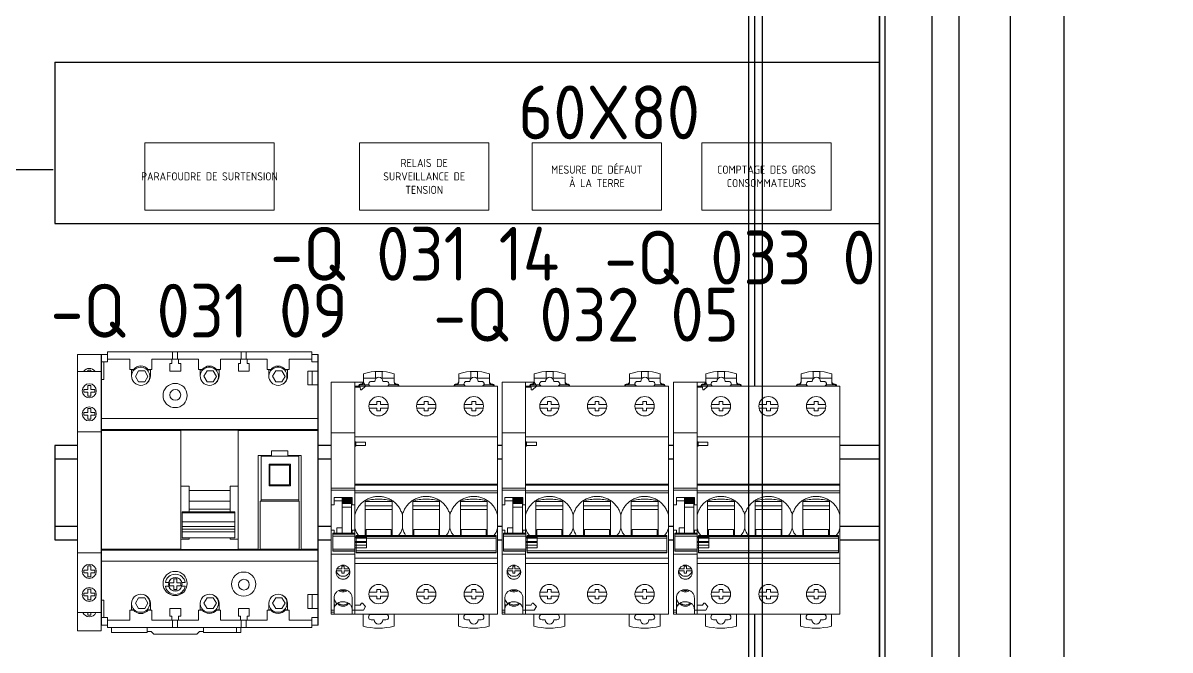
# Model space of a CAD drawing. Header units: millimetres. Extents: x 37984 to 70752, y 14140 to 37584.
# Drawn here: x 39291.3 to 39717.7, y 35390.9 to 35623.9 of the extents above; entities that cross this region are included whole.
import ezdxf
from ezdxf.enums import TextEntityAlignment as Align

# ---------------------------------------------------------------- set-up
doc = ezdxf.new("R2010")
doc.units = ezdxf.units.MM
doc.set_wipeout_variables(frame=1)
doc.layers.add('! NO PLOT !', color=7, linetype='Continuous', true_color=0xff75dd, plot=False)
doc.layers.add('000-PI-Oprema', color=30, linetype='Continuous', lineweight=5)
for name, color, linetype in [('000-PI-ORMAR', 2, 'Continuous'), ('000-PI_TEXT', 7, 'Continuous'), ('002-PI-Kabelska kanalica', 150, 'Continuous'), ('004-PI-DIN Šina', 3, 'Continuous')]:
    doc.layers.add(name, color=color, linetype=linetype)
doc.styles.add('PI0', font='isocpeur.ttf', dxfattribs={"width": 0.9})
doc.styles.get("Standard").update_dxf_attribs({"font": 'arial.ttf'})
doc.dimstyles.new('ISO-25', dxfattribs={"dimtxt": 4, "dimasz": 3, "dimexe": 1.25, "dimexo": 0.625, "dimtad": 1, "dimtxsty": 'Standard', "dimcen": 3, "dimadec": 0, "dimazin": 0, "dimtfac": 1, "dimtmove": 0, "dimatfit": 3, "dimfxl": 1, "dimarcsym": 0})

# ---------------------------------------------------------------- blocks, each defined once
blk = doc.blocks.new('8606.000_montažna')
at = {"layer": '! NO PLOT !'}
blk.add_line((51182.39, 38449.42), (51182.39, 36559.42), dxfattribs=at)
blk = doc.blocks.new('*U853')
at = {"layer": '004-PI-DIN Šina'}
blk.add_lwpolyline([(410, -17.5), (410, 17.5), (0, 17.5), (0, -17.5)], close=True, dxfattribs=at)
for points in [[(0, 12.5), (410, 12.5)], [(0, -12.5), (410, -12.5)]]:
    blk.add_lwpolyline(points, dxfattribs=at)
blk = doc.blocks.new('*U861')
at = {"layer": '002-PI-Kabelska kanalica'}
for p, q in [((-20, 312), (40, 312)), ((-20, -100), (-20, 312)), ((40, -100), (40, 312)), ((-20, -100), (40, -100))]:
    blk.add_line(p, q, dxfattribs=at)
blk = doc.blocks.new('*D1158')
at = {"layer": '! NO PLOT !', "color": 0, "lineweight": -2, "ltscale": 0.25, "transparency": 16777216}
for p, q in [((39302.55, 35569.4), (39282.96, 35569.4)), ((39284.21, 35566.4), (39284.21, 35372.4)), ((39302.55, 35369.4), (39282.96, 35369.4))]:
    blk.add_line(p, q, dxfattribs=at)
at = {"layer": '! NO PLOT !', "color": 0, "ltscale": 0.25, "transparency": 16777216}
for points in [[(39283.71, 35566.4), (39284.71, 35566.4), (39284.21, 35569.4)], [(39283.71, 35372.4), (39284.71, 35372.4), (39284.21, 35369.4)]]:
    blk.add_solid(points, dxfattribs=at)
at = {"layer": 'Defpoints', "color": 0, "ltscale": 0.25, "transparency": 16777216}
for p in [(39303.17, 35569.4), (39284.21, 35369.4), (39303.17, 35369.4)]:
    blk.add_point(p, dxfattribs=at)
at = {"layer": '! NO PLOT !', "color": 0, "ltscale": 0.25, "transparency": 16777216, "insert": (39281.54, 35469.4), "char_height": 4, "attachment_point": 5, "rotation": 90}
blk.add_mtext('200', dxfattribs=at)
blk = doc.blocks.new('A9F84350')
at = {"layer": '000-PI-Oprema'}
for p, q in [((55922.86, 32510.95), (55927.31, 32510.95)), ((55927.31, 32510.95), (55927.31, 32513.41)), ((55929.81, 32513.41), (55929.81, 32510.95)), ((55929.81, 32510.95), (55934.26, 32510.95)), ((55958.26, 32510.95), (55962.71, 32510.95)), ((55962.71, 32510.95), (55962.71, 32513.41)), ((55965.21, 32513.41), (55965.21, 32510.95)), ((55965.21, 32510.95), (55969.66, 32510.95))]:
    blk.add_line(p, q, dxfattribs=at)
for centre, radius, start, end in [((55928.58, 32494.1), 19.35, 72.9337, 107.1978), ((55963.98, 32494.1), 19.35, 72.9337, 107.1978), ((55928.46, 32440.04), 22, 254.849, 285.151), ((55963.86, 32440.04), 22, 254.849, 285.151)]:
    blk.add_arc(centre, radius, start, end, dxfattribs=at)
at = {"ltscale": 0.25}
blk.add_wipeout([(55919.61, 32507.98), (55972.71, 32507.98), (55972.71, 32423.18), (55919.61, 32423.18)], dxfattribs=at).dxf.layer = '000-PI-Oprema'
at = {"layer": '000-PI-Oprema'}
for p, q in [((55922.86, 32512.58), (55922.86, 32509.51)), ((55934.26, 32509.51), (55934.26, 32512.59)), ((55958.26, 32512.58), (55958.26, 32509.51)), ((55969.66, 32509.51), (55969.66, 32512.59)), ((55919.61, 32507.98), (55919.61, 32423.18)), ((55919.61, 32507.98), (55972.71, 32507.98)), ((55921.64, 32508.48), (55924.83, 32508.48)), ((55921.86, 32508.74), (55921.86, 32508.51)), ((55924.81, 32508.71), (55924.81, 32508.71)), ((55925.81, 32509.71), (55927.01, 32509.71)), ((55930.11, 32509.71), (55931.31, 32509.71)), ((55932.28, 32508.48), (55935.47, 32508.48)), ((55935.26, 32508.74), (55935.26, 32508.51)), ((55957.04, 32508.48), (55960.23, 32508.48)), ((55957.26, 32508.74), (55957.26, 32508.51)), ((55960.21, 32508.71), (55960.21, 32508.71)), ((55961.21, 32509.71), (55962.41, 32509.71)), ((55965.51, 32509.71), (55966.71, 32509.71)), ((55967.68, 32508.48), (55970.87, 32508.48)), ((55970.66, 32508.74), (55970.66, 32508.51)), ((55972.71, 32423.18), (55972.71, 32507.98)), ((55927.76, 32501.2), (55927.76, 32502.22)), ((55927.76, 32502.22), (55929.16, 32502.22)), ((55929.16, 32502.22), (55929.16, 32501.2)), ((55945.46, 32501.2), (55945.46, 32502.22)), ((55945.46, 32502.22), (55946.86, 32502.22)), ((55946.86, 32502.22), (55946.86, 32501.2)), ((55963.16, 32501.2), (55963.16, 32502.22)), ((55963.16, 32502.22), (55964.56, 32502.22)), ((55964.56, 32502.22), (55964.56, 32501.2)), ((55924.93, 32501.2), (55927.76, 32501.2)), ((55927.76, 32499.8), (55924.93, 32499.8)), ((55927.76, 32498.78), (55927.76, 32499.8)), ((55929.16, 32498.78), (55927.76, 32498.78)), ((55929.16, 32501.2), (55931.99, 32501.2)), ((55929.16, 32499.8), (55929.16, 32498.78)), ((55931.99, 32499.8), (55929.16, 32499.8)), ((55942.63, 32501.2), (55945.46, 32501.2)), ((55945.46, 32499.8), (55942.63, 32499.8)), ((55945.46, 32498.78), (55945.46, 32499.8)), ((55946.86, 32498.78), (55945.46, 32498.78)), ((55946.86, 32501.2), (55949.69, 32501.2)), ((55946.86, 32499.8), (55946.86, 32498.78)), ((55949.69, 32499.8), (55946.86, 32499.8)), ((55960.33, 32501.2), (55963.16, 32501.2)), ((55963.16, 32499.8), (55960.33, 32499.8)), ((55963.16, 32498.78), (55963.16, 32499.8)), ((55964.56, 32498.78), (55963.16, 32498.78)), ((55964.56, 32501.2), (55967.39, 32501.2)), ((55964.56, 32499.8), (55964.56, 32498.78)), ((55967.39, 32499.8), (55964.56, 32499.8)), ((55919.61, 32489.08), (55972.71, 32489.08)), ((55972.71, 32471.58), (55919.61, 32471.58)), ((55919.61, 32471.18), (55972.71, 32471.18)), ((55919.61, 32469.08), (55972.71, 32469.08)), ((55919.61, 32468.29), (55972.71, 32468.29)), ((55923.46, 32465.22), (55923.46, 32452.41)), ((55933.46, 32465.08), (55923.46, 32465.08)), ((55933.46, 32452.41), (55933.46, 32465.22)), ((55941.16, 32465.22), (55941.16, 32452.41)), ((55951.16, 32465.08), (55941.16, 32465.08)), ((55951.16, 32452.41), (55951.16, 32465.22)), ((55958.86, 32465.22), (55958.86, 32452.41)), ((55968.86, 32465.08), (55958.86, 32465.08)), ((55968.86, 32452.41), (55968.86, 32465.22)), ((55923.46, 32463.51), (55933.46, 32463.51)), ((55933.46, 32462.07), (55923.46, 32462.07)), ((55937.31, 32460.16), (55937.31, 32455.16)), ((55941.16, 32463.51), (55951.16, 32463.51)), ((55951.16, 32462.07), (55941.16, 32462.07)), ((55955.01, 32460.16), (55955.01, 32455.16)), ((55958.86, 32463.51), (55968.86, 32463.51)), ((55968.86, 32462.07), (55958.86, 32462.07)), ((55920.16, 32452.41), (55920.16, 32446.04)), ((55920.16, 32452.41), (55972.16, 32452.41)), ((55972.16, 32452.06), (55920.16, 32452.06)), ((55920.16, 32451.48), (55972.16, 32451.48)), ((55923.81, 32452.49), (55923.46, 32452.49)), ((55923.81, 32454.66), (55923.81, 32452.41)), ((55933.11, 32454.66), (55923.81, 32454.66)), ((55933.11, 32452.41), (55933.11, 32454.66)), ((55933.46, 32452.49), (55933.11, 32452.49)), ((55941.51, 32452.49), (55941.16, 32452.49)), ((55950.81, 32454.66), (55941.51, 32454.66)), ((55941.51, 32454.66), (55941.51, 32452.41)), ((55950.81, 32452.41), (55950.81, 32454.66)), ((55951.16, 32452.49), (55950.81, 32452.49)), ((55959.21, 32452.49), (55958.86, 32452.49)), ((55968.51, 32454.66), (55959.21, 32454.66)), ((55959.21, 32454.66), (55959.21, 32452.41)), ((55968.51, 32452.41), (55968.51, 32454.66)), ((55968.86, 32452.49), (55968.51, 32452.49)), ((55972.16, 32446.04), (55972.16, 32452.41)), ((55920.16, 32446.83), (55972.16, 32446.83)), ((55972.71, 32444.08), (55919.61, 32444.08)), ((55972.16, 32446.21), (55920.16, 32446.21)), ((55920.16, 32446.04), (55972.16, 32446.04)), ((55972.71, 32442.07), (55919.61, 32442.07)), ((55924.93, 32431.38), (55927.76, 32431.38)), ((55927.76, 32429.98), (55924.93, 32429.98)), ((55927.76, 32432.4), (55929.16, 32432.4)), ((55927.76, 32431.38), (55927.76, 32432.4)), ((55927.76, 32428.96), (55927.76, 32429.98)), ((55929.16, 32432.4), (55929.16, 32431.38)), ((55929.16, 32431.38), (55931.99, 32431.38)), ((55931.99, 32429.98), (55929.16, 32429.98)), ((55929.16, 32429.98), (55929.16, 32428.96)), ((55942.63, 32431.38), (55945.46, 32431.38)), ((55945.46, 32429.98), (55942.63, 32429.98)), ((55945.46, 32432.4), (55946.86, 32432.4)), ((55945.46, 32431.38), (55945.46, 32432.4)), ((55945.46, 32428.96), (55945.46, 32429.98)), ((55946.86, 32432.4), (55946.86, 32431.38)), ((55946.86, 32431.38), (55949.69, 32431.38)), ((55949.69, 32429.98), (55946.86, 32429.98)), ((55946.86, 32429.98), (55946.86, 32428.96)), ((55960.33, 32431.38), (55963.16, 32431.38)), ((55963.16, 32429.98), (55960.33, 32429.98)), ((55963.16, 32432.4), (55964.56, 32432.4)), ((55963.16, 32431.38), (55963.16, 32432.4)), ((55963.16, 32428.96), (55963.16, 32429.98)), ((55964.56, 32432.4), (55964.56, 32431.38)), ((55964.56, 32431.38), (55967.39, 32431.38)), ((55967.39, 32429.98), (55964.56, 32429.98)), ((55964.56, 32429.98), (55964.56, 32428.96)), ((55929.16, 32428.96), (55927.76, 32428.96)), ((55946.86, 32428.96), (55945.46, 32428.96)), ((55964.56, 32428.96), (55963.16, 32428.96)), ((55972.71, 32423.18), (55919.61, 32423.18)), ((55922.71, 32418.81), (55922.71, 32423.18)), ((55925.71, 32423.14), (55931.21, 32423.14)), ((55925.71, 32421.14), (55926.86, 32421.14)), ((55930.06, 32421.14), (55931.21, 32421.14)), ((55934.21, 32423.18), (55934.21, 32418.81)), ((55958.11, 32418.81), (55958.11, 32423.18)), ((55961.11, 32423.14), (55966.61, 32423.14)), ((55961.11, 32421.14), (55962.26, 32421.14)), ((55965.46, 32421.14), (55966.61, 32421.14)), ((55969.61, 32423.18), (55969.61, 32418.81))]:
    blk.add_line(p, q, dxfattribs=at)
for points in [[(55919.61, 32455.16), (55920.2, 32453.57), (55921.06, 32452.41)], [(55935.86, 32452.41), (55936.73, 32453.61), (55937.31, 32455.16)], [(55953.56, 32452.41), (55954.38, 32453.51), (55955.01, 32455.16)], [(55955.01, 32455.16), (55955.63, 32453.51), (55956.45, 32452.41)], [(55971.26, 32452.41), (55972.13, 32453.61), (55972.71, 32455.16)]]:
    blk.add_lwpolyline(points, dxfattribs=at)
for centre in [(55928.46, 32500.5), (55946.16, 32500.5), (55963.86, 32500.5), (55928.46, 32430.68), (55946.16, 32430.68), (55963.86, 32430.68)]:
    blk.add_circle(centre, 3.6, dxfattribs=at)
for centre, radius, start, end in [((55921.86, 32507.94), 0.799, 89.9343, 176.8979), ((55921.86, 32507.71), 0.799, 90.0378, 158.9272), ((55921.86, 32509.74), 0.999, 269.9479, 347.6091), ((55925.81, 32508.71), 1.01, 180.038, 193.2685), ((55925.81, 32508.94), 0.999, 192.6096, 262.4851), ((55925.8, 32508.71), 0.997, 193.3561, 228.0482), ((55931.31, 32508.94), 0.999, 277.5157, 347.359), ((55931.31, 32508.71), 0.997, 311.9518, 346.6439), ((55931.3, 32508.71), 1.01, 346.7323, 359.9639), ((55935.26, 32509.74), 0.999, 192.3727, 270.052), ((55935.26, 32507.94), 0.799, 3.1021, 90.0657), ((55935.26, 32507.71), 0.799, 21.0729, 89.9778), ((55957.26, 32507.94), 0.799, 89.9343, 176.8979), ((55957.26, 32507.71), 0.799, 90.0378, 158.9272), ((55957.26, 32509.74), 0.999, 269.9479, 347.6091), ((55961.21, 32508.71), 1.01, 180.038, 193.2685), ((55961.21, 32508.94), 0.999, 192.6096, 262.4851), ((55961.2, 32508.71), 0.997, 193.3561, 228.0482), ((55966.71, 32508.94), 0.999, 277.5157, 347.359), ((55966.71, 32508.71), 0.997, 311.9518, 346.6439), ((55966.7, 32508.71), 1.01, 346.7323, 359.9639), ((55970.66, 32509.74), 0.999, 192.3727, 270.052), ((55970.66, 32507.94), 0.799, 3.1021, 90.0657), ((55970.66, 32507.71), 0.799, 21.0729, 89.9778), ((55946.32, 32457.63), 9.34, 195.3323, 214.0548), ((55925.71, 32422.14), 1, 90, 270), ((55928.46, 32421.14), 1.6, 180, 0), ((55931.21, 32422.14), 1, 270, 90), ((55961.11, 32422.14), 1, 90, 270), ((55963.86, 32421.14), 1.6, 180, 0), ((55966.61, 32422.14), 1, 270, 90)]:
    blk.add_arc(centre, radius, start, end, dxfattribs=at)
for centre in [(55928.56, 32509.71), (55963.96, 32509.71)]:
    blk.add_ellipse(centre, major_axis=(0, 1.55), ratio=0.997493, start_param=-1.570796, end_param=1.570796, dxfattribs=at)
for points, knots in [([(55921.86, 32508.51), (55921.99, 32508.51), (55922.25, 32508.56), (55922.58, 32508.79), (55922.81, 32509.12), (55922.86, 32509.38), (55922.86, 32509.51)], [0, 0, 0, 0, 0.250021, 0.499974, 0.749936, 1, 1, 1, 1]), ([(55925.81, 32509.71), (55925.68, 32509.71), (55925.41, 32509.66), (55925.08, 32509.44), (55924.86, 32509.1), (55924.81, 32508.84), (55924.81, 32508.71)], [0, 0, 0, 0, 0.250033, 0.499987, 0.74996, 1, 1, 1, 1]), ([(55932.31, 32508.71), (55932.31, 32508.84), (55932.26, 32509.1), (55932.03, 32509.44), (55931.7, 32509.66), (55931.44, 32509.71), (55931.31, 32509.71)], [0, 0, 0, 0, 0.250039, 0.500012, 0.749967, 1, 1, 1, 1]), ([(55934.26, 32509.51), (55934.26, 32509.38), (55934.31, 32509.12), (55934.53, 32508.79), (55934.86, 32508.56), (55935.13, 32508.51), (55935.26, 32508.51)], [0, 0, 0, 0, 0.250052, 0.500016, 0.749972, 1, 1, 1, 1]), ([(55957.26, 32508.51), (55957.39, 32508.51), (55957.65, 32508.56), (55957.98, 32508.79), (55958.21, 32509.12), (55958.26, 32509.38), (55958.26, 32509.51)], [0, 0, 0, 0, 0.250021, 0.499974, 0.749936, 1, 1, 1, 1]), ([(55961.21, 32509.71), (55961.08, 32509.71), (55960.81, 32509.66), (55960.48, 32509.44), (55960.26, 32509.1), (55960.21, 32508.84), (55960.21, 32508.71)], [0, 0, 0, 0, 0.250033, 0.499987, 0.74996, 1, 1, 1, 1]), ([(55967.71, 32508.71), (55967.71, 32508.84), (55967.66, 32509.1), (55967.43, 32509.44), (55967.1, 32509.66), (55966.84, 32509.71), (55966.71, 32509.71)], [0, 0, 0, 0, 0.250039, 0.500012, 0.749967, 1, 1, 1, 1]), ([(55969.66, 32509.51), (55969.66, 32509.38), (55969.71, 32509.12), (55969.93, 32508.79), (55970.26, 32508.56), (55970.53, 32508.51), (55970.66, 32508.51)], [0, 0, 0, 0, 0.250052, 0.500016, 0.749972, 1, 1, 1, 1]), ([(55928.46, 32467), (55927.96, 32467), (55926.95, 32466.92), (55925.49, 32466.54), (55924.11, 32465.94), (55922.85, 32465.11), (55921.74, 32464.09), (55920.81, 32462.9), (55920.08, 32461.59), (55919.74, 32460.64), (55919.61, 32460.16)], [0, 0, 0, 0, 0.125045, 0.250107, 0.375146, 0.500181, 0.625201, 0.75018, 0.875134, 1, 1, 1, 1]), ([(55923.46, 32465.22), (55924.25, 32465.48), (55925.9, 32465.87), (55927.6, 32465.99), (55928.46, 32465.99)], [0, 0, 0, 0, 0.490854, 1, 1, 1, 1]), ([(55928.46, 32467), (55928.96, 32467), (55929.96, 32466.92), (55931.42, 32466.54), (55932.8, 32465.94), (55934.06, 32465.11), (55935.17, 32464.09), (55936.1, 32462.9), (55936.83, 32461.59), (55937.17, 32460.64), (55937.31, 32460.16)], [0, 0, 0, 0, 0.125047, 0.250114, 0.375155, 0.500192, 0.625212, 0.750191, 0.875139, 1, 1, 1, 1]), ([(55928.46, 32465.99), (55929.32, 32465.99), (55931.01, 32465.87), (55932.67, 32465.48), (55933.46, 32465.22)], [0, 0, 0, 0, 0.509146, 1, 1, 1, 1]), ([(55946.16, 32467), (55945.66, 32467), (55944.65, 32466.92), (55943.19, 32466.54), (55941.81, 32465.94), (55940.55, 32465.11), (55939.44, 32464.09), (55938.51, 32462.9), (55937.78, 32461.59), (55937.44, 32460.64), (55937.31, 32460.16)], [0, 0, 0, 0, 0.125044, 0.250108, 0.375147, 0.50018, 0.625201, 0.750182, 0.875137, 1, 1, 1, 1]), ([(55941.16, 32465.22), (55941.95, 32465.48), (55943.6, 32465.87), (55945.3, 32465.99), (55946.16, 32465.99)], [0, 0, 0, 0, 0.490854, 1, 1, 1, 1]), ([(55955.01, 32460.16), (55954.87, 32460.64), (55954.53, 32461.59), (55953.8, 32462.9), (55952.87, 32464.09), (55951.76, 32465.11), (55950.5, 32465.94), (55949.12, 32466.54), (55947.66, 32466.92), (55946.66, 32467), (55946.16, 32467)], [0, 0, 0, 0, 0.124855, 0.249803, 0.374788, 0.49981, 0.624847, 0.749877, 0.874946, 1, 1, 1, 1]), ([(55951.16, 32465.22), (55950.37, 32465.48), (55948.71, 32465.87), (55947.02, 32465.99), (55946.16, 32465.99)], [0, 0, 0, 0, 0.490893, 1, 1, 1, 1]), ([(55963.86, 32467), (55963.36, 32467), (55962.35, 32466.92), (55960.89, 32466.54), (55959.51, 32465.94), (55958.25, 32465.11), (55957.14, 32464.09), (55956.21, 32462.9), (55955.48, 32461.59), (55955.14, 32460.64), (55955.01, 32460.16)], [0, 0, 0, 0, 0.125043, 0.250107, 0.375146, 0.50018, 0.625201, 0.750181, 0.875137, 1, 1, 1, 1]), ([(55963.86, 32465.99), (55963, 32465.99), (55961.3, 32465.87), (55959.65, 32465.48), (55958.86, 32465.22)], [0, 0, 0, 0, 0.509107, 1, 1, 1, 1]), ([(55972.71, 32460.16), (55972.57, 32460.64), (55972.23, 32461.59), (55971.5, 32462.9), (55970.57, 32464.09), (55969.46, 32465.11), (55968.2, 32465.94), (55966.82, 32466.54), (55965.36, 32466.92), (55964.36, 32467), (55963.86, 32467)], [0, 0, 0, 0, 0.124856, 0.249807, 0.37479, 0.499814, 0.624849, 0.74988, 0.874946, 1, 1, 1, 1]), ([(55968.86, 32465.22), (55968.07, 32465.48), (55966.41, 32465.87), (55964.72, 32465.99), (55963.86, 32465.99)], [0, 0, 0, 0, 0.490893, 1, 1, 1, 1])]:
    blk.add_open_spline(points, degree=3, knots=knots, dxfattribs=at)
blk = doc.blocks.new('A9A26914')
at = {"layer": '000-PI-Oprema'}
for p, q in [((43592.56, 37141.85), (43593.37, 37140.45)), ((43591.87, 37138.95), (43591.46, 37138.95)), ((43593.37, 37140.45), (43591.87, 37138.95)), ((43593.32, 37118.23), (43593.32, 37119.58)), ((43593.67, 37080.21), (43593.67, 37084.29)), ((43591.81, 37059.7), (43592.18, 37059.7)), ((43592.18, 37059.7), (43593.37, 37058.51)), ((43593.37, 37058.51), (43592.53, 37057.05))]:
    blk.add_line(p, q, dxfattribs=at)
at = {"ltscale": 0.25}
blk.add_wipeout([(43580.62, 37055.55), (43589.32, 37055.55), (43589.32, 37141.85), (43580.62, 37141.85)], dxfattribs=at).dxf.layer = '000-PI-Oprema'
at = {"layer": '000-PI-Oprema'}
for p, q in [((43580.62, 37055.55), (43580.62, 37141.85)), ((43580.62, 37141.85), (43592.56, 37141.85)), ((43589.32, 37085.77), (43589.32, 37141.85)), ((43591.37, 37139.95), (43589.32, 37139.95)), ((43591.46, 37138.95), (43591.37, 37139.95)), ((43580.62, 37122.95), (43589.32, 37122.95)), ((43589.32, 37119.67), (43589.72, 37119.67)), ((43589.72, 37119.66), (43589.32, 37119.66)), ((43589.72, 37119.51), (43589.32, 37119.51)), ((43589.32, 37118.05), (43589.72, 37118.05)), ((43589.72, 37118.05), (43589.72, 37119.67)), ((43593.32, 37119.58), (43589.72, 37119.58)), ((43589.72, 37119.58), (43593.32, 37119.58)), ((43589.72, 37119.52), (43593.32, 37119.52)), ((43589.72, 37118.23), (43593.32, 37118.23)), ((43589.32, 37102.44), (43580.62, 37102.44)), ((43580.62, 37101.65), (43589.32, 37101.65)), ((43581.62, 37096.19), (43581.62, 37098.96)), ((43588.32, 37098.96), (43581.62, 37098.96)), ((43584.62, 37085.77), (43584.62, 37098.76)), ((43584.62, 37098.76), (43588.12, 37098.76)), ((43588.12, 37098.72), (43584.62, 37098.72)), ((43584.62, 37098.61), (43588.12, 37098.61)), ((43588.12, 37085.77), (43588.12, 37098.76)), ((43588.32, 37098.96), (43588.32, 37096.19)), ((43581.62, 37096.19), (43580.62, 37096.19)), ((43581.62, 37097.69), (43584.62, 37097.69)), ((43588.12, 37098.28), (43584.62, 37098.28)), ((43584.62, 37098.05), (43588.12, 37098.05)), ((43588.12, 37097.72), (43584.62, 37097.72)), ((43584.62, 37097.49), (43588.12, 37097.49)), ((43588.12, 37097.16), (43584.62, 37097.16)), ((43584.62, 37097.03), (43588.12, 37097.03)), ((43588.12, 37096.72), (43584.62, 37096.72)), ((43584.62, 37095.33), (43588.12, 37095.33)), ((43588.12, 37097.69), (43588.32, 37097.69)), ((43589.32, 37096.19), (43588.32, 37096.19)), ((43581.12, 37085.77), (43589.37, 37085.77)), ((43581.12, 37085.77), (43581.12, 37079.02)), ((43581.62, 37085.77), (43581.62, 37086.84)), ((43584.62, 37087.65), (43582.62, 37087.65)), ((43582.62, 37087.65), (43582.62, 37085.77)), ((43588.32, 37086.84), (43588.32, 37085.77)), ((43589.37, 37079.02), (43589.37, 37085.77)), ((43589.37, 37085.28), (43581.12, 37085.28)), ((43581.12, 37084.64), (43589.37, 37084.64)), ((43593.67, 37084.29), (43589.37, 37084.29)), ((43589.37, 37084), (43593.67, 37084)), ((43593.67, 37082.64), (43589.37, 37082.64)), ((43593.67, 37082.21), (43589.37, 37082.21)), ((43589.32, 37077.95), (43580.62, 37077.95)), ((43589.37, 37079.75), (43581.12, 37079.75)), ((43589.37, 37079.1), (43581.12, 37079.1)), ((43581.12, 37079.02), (43589.37, 37079.02)), ((43589.32, 37055.55), (43589.32, 37079.02)), ((43589.37, 37081.31), (43593.67, 37081.31)), ((43593.67, 37080.21), (43589.37, 37080.21)), ((43584.57, 37073.42), (43585.37, 37073.42)), ((43584.57, 37072.5), (43584.57, 37073.42)), ((43585.37, 37073.42), (43585.37, 37072.5)), ((43584.57, 37071.74), (43582.48, 37071.74)), ((43584.57, 37071.77), (43582.49, 37071.77)), ((43582.76, 37072.5), (43584.57, 37072.5)), ((43584.57, 37070.83), (43584.57, 37071.77)), ((43585.37, 37070.85), (43584.57, 37070.85)), ((43585.37, 37070.83), (43584.57, 37070.83)), ((43585.37, 37072.5), (43587.18, 37072.5)), ((43587.46, 37071.77), (43585.37, 37071.77)), ((43585.37, 37071.77), (43585.37, 37070.83)), ((43587.46, 37071.74), (43585.37, 37071.74)), ((43585.32, 37064.67), (43584.62, 37064.67)), ((43581.62, 37055.55), (43581.62, 37061.64)), ((43581.62, 37061.05), (43582.57, 37059.55)), ((43585.37, 37060.17), (43584.57, 37060.17)), ((43585.32, 37060.18), (43584.62, 37060.18)), ((43588.32, 37061.64), (43588.32, 37055.55)), ((43581.62, 37057.05), (43580.62, 37057.05)), ((43580.62, 37056.35), (43581.62, 37056.35)), ((43582.57, 37059.05), (43581.62, 37059.05)), ((43582.57, 37059.55), (43582.57, 37059.05)), ((43592.53, 37057.05), (43588.32, 37057.05)), ((43589.32, 37058.95), (43591.37, 37058.95)), ((43591.37, 37058.95), (43591.81, 37059.7)), ((43580.62, 37055.55), (43589.32, 37055.55))]:
    blk.add_line(p, q, dxfattribs=at)
for centre, radius, start, end in [((43584.83, 37072.14), 2.41, 191.0149, 198.7633), ((43584.83, 37072.14), 2.41, 198.7596, 203.3378), ((43585.11, 37072.14), 2.41, 336.663, 341.241), ((43585.12, 37072.14), 2.4, 341.2373, 348.9979), ((43584.97, 37066.95), 2.61, 245.6606, 256.7055), ((43584.97, 37066.97), 2.63, 256.711, 261.1084), ((43584.97, 37066.98), 2.64, 261.103, 269.9851), ((43584.97, 37066.98), 2.64, 270.0149, 278.8976), ((43584.97, 37066.97), 2.63, 278.8922, 283.2899), ((43584.98, 37066.95), 2.61, 283.2884, 294.3539), ((43584.56, 37057.2), 2.96, 130.1561, 132.1545)]:
    blk.add_arc(centre, radius, start, end, dxfattribs=at)
for points in [[(43581.62, 37086.84), (43581.29, 37086.84), (43580.96, 37086.84), (43580.62, 37086.84)], [(43589.32, 37086.84), (43588.99, 37086.84), (43588.66, 37086.84), (43588.32, 37086.84)]]:
    blk.add_open_spline(points, degree=3, dxfattribs=at)
for points, knots in [([(43582.42, 37071.19), (43582.42, 37071.36), (43582.45, 37071.7), (43582.6, 37072.19), (43582.83, 37072.64), (43583.15, 37073.05), (43583.53, 37073.38), (43583.98, 37073.63), (43584.46, 37073.78), (43584.8, 37073.82), (43584.97, 37073.82)], [0, 0, 0, 0, 0.124919, 0.249956, 0.374927, 0.499943, 0.624963, 0.749961, 0.875027, 1, 1, 1, 1]), ([(43584.97, 37073.82), (43585.14, 37073.82), (43585.48, 37073.78), (43585.97, 37073.63), (43586.41, 37073.38), (43586.8, 37073.05), (43587.11, 37072.64), (43587.35, 37072.19), (43587.49, 37071.7), (43587.52, 37071.36), (43587.52, 37071.19)], [0, 0, 0, 0, 0.124979, 0.250049, 0.375041, 0.500054, 0.625065, 0.750031, 0.875075, 1, 1, 1, 1]), ([(43584.97, 37068.59), (43584.8, 37068.59), (43584.47, 37068.62), (43583.98, 37068.77), (43583.53, 37069.02), (43583.15, 37069.35), (43582.83, 37069.75), (43582.6, 37070.2), (43582.45, 37070.69), (43582.42, 37071.03), (43582.42, 37071.19)], [0, 0, 0, 0, 0.125015, 0.250108, 0.375103, 0.5001, 0.625084, 0.750024, 0.875056, 1, 1, 1, 1]), ([(43584.97, 37069.67), (43584.72, 37069.67), (43584.22, 37069.74), (43583.54, 37070.05), (43582.98, 37070.54), (43582.72, 37070.96), (43582.62, 37071.19)], [0, 0, 0, 0, 0.252806, 0.5042, 0.753336, 1, 1, 1, 1]), ([(43587.52, 37071.19), (43587.52, 37071.03), (43587.49, 37070.69), (43587.35, 37070.2), (43587.11, 37069.75), (43586.8, 37069.35), (43586.41, 37069.02), (43585.97, 37068.77), (43585.48, 37068.62), (43585.14, 37068.59), (43584.97, 37068.59)], [0, 0, 0, 0, 0.12494, 0.249969, 0.374913, 0.499901, 0.624903, 0.749901, 0.87499, 1, 1, 1, 1]), ([(43587.33, 37071.19), (43587.23, 37070.96), (43586.97, 37070.54), (43586.4, 37070.05), (43585.72, 37069.74), (43585.22, 37069.67), (43584.97, 37069.67)], [0, 0, 0, 0, 0.246664, 0.4958, 0.747194, 1, 1, 1, 1]), ([(43584.62, 37064.67), (43584.43, 37064.67), (43584.03, 37064.63), (43583.46, 37064.45), (43582.94, 37064.17), (43582.48, 37063.79), (43582.11, 37063.32), (43581.83, 37062.8), (43581.66, 37062.23), (43581.62, 37061.83), (43581.62, 37061.64)], [0, 0, 0, 0, 0.12527, 0.250537, 0.375716, 0.500798, 0.625765, 0.75061, 0.875372, 1, 1, 1, 1]), ([(43583.42, 37064.41), (43583.64, 37064.24), (43584.14, 37063.99), (43584.7, 37063.9), (43584.97, 37063.9)], [0, 0, 0, 0, 0.49829, 1, 1, 1, 1]), ([(43584.97, 37063.9), (43585.25, 37063.9), (43585.8, 37063.99), (43586.3, 37064.24), (43586.53, 37064.41)], [0, 0, 0, 0, 0.50171, 1, 1, 1, 1]), ([(43588.32, 37061.64), (43588.32, 37061.83), (43588.28, 37062.23), (43588.11, 37062.8), (43587.84, 37063.32), (43587.46, 37063.78), (43587.01, 37064.17), (43586.48, 37064.45), (43585.92, 37064.63), (43585.52, 37064.67), (43585.32, 37064.67)], [0, 0, 0, 0, 0.124613, 0.249358, 0.374199, 0.499167, 0.62425, 0.749435, 0.874718, 1, 1, 1, 1]), ([(43584.62, 37060.18), (43584.44, 37060.18), (43584.08, 37060.15), (43583.56, 37060.01), (43583.08, 37059.79), (43582.78, 37059.58), (43582.65, 37059.47)], [0, 0, 0, 0, 0.251122, 0.501975, 0.751634, 1, 1, 1, 1]), ([(43588.32, 37057.29), (43588.32, 37057.48), (43588.28, 37057.86), (43588.11, 37058.4), (43587.83, 37058.91), (43587.46, 37059.35), (43587, 37059.71), (43586.48, 37059.98), (43585.91, 37060.15), (43585.52, 37060.18), (43585.32, 37060.18)], [0, 0, 0, 0, 0.12283, 0.246082, 0.369858, 0.494448, 0.619883, 0.746065, 0.872922, 1, 1, 1, 1]), ([(43582.25, 37059.06), (43582.15, 37058.93), (43581.97, 37058.66), (43581.77, 37058.23), (43581.65, 37057.76), (43581.62, 37057.44), (43581.62, 37057.29)], [0, 0, 0, 0, 0.251445, 0.501677, 0.751234, 1, 1, 1, 1]), ([(43582.87, 37059.64), (43582.99, 37059.47), (43583.26, 37059.17), (43583.78, 37058.83), (43584.36, 37058.62), (43584.77, 37058.57), (43584.97, 37058.57)], [0, 0, 0, 0, 0.247399, 0.496815, 0.747955, 1, 1, 1, 1]), ([(43584.97, 37059.01), (43584.8, 37059.01), (43584.45, 37059.04), (43583.95, 37059.2), (43583.5, 37059.44), (43583.23, 37059.67), (43583.11, 37059.79)], [0, 0, 0, 0, 0.251537, 0.502418, 0.752062, 1, 1, 1, 1]), ([(43586.83, 37059.79), (43586.71, 37059.67), (43586.45, 37059.44), (43585.99, 37059.2), (43585.49, 37059.04), (43585.15, 37059.01), (43584.97, 37059.01)], [0, 0, 0, 0, 0.247939, 0.497584, 0.748464, 1, 1, 1, 1]), ([(43584.97, 37058.57), (43585.18, 37058.57), (43585.59, 37058.62), (43586.17, 37058.83), (43586.68, 37059.17), (43586.96, 37059.47), (43587.07, 37059.64)], [0, 0, 0, 0, 0.252045, 0.503185, 0.752601, 1, 1, 1, 1])]:
    blk.add_open_spline(points, degree=3, knots=knots, dxfattribs=at)
blk = doc.blocks.new('NG125 AUX - 19072')
at = {"layer": '000-PI-Oprema'}
for p, q in [((44879.01, 31670.7), (44878.45, 31671.64)), ((44879.58, 31671.64), (44879.01, 31670.7)), ((44879.58, 31672.74), (44879.58, 31671.64)), ((44879.68, 31650.14), (44879.68, 31654.14)), ((44881.58, 31647.14), (44881.58, 31648.74)), ((44882.48, 31641.54), (44882.48, 31645.54)), ((44883.58, 31612.44), (44883.58, 31616.9)), ((44878.45, 31587.34), (44879.01, 31588.28)), ((44879.01, 31588.28), (44879.58, 31587.34)), ((44879.58, 31586.24), (44879.58, 31587.34))]:
    blk.add_line(p, q, dxfattribs=at)
blk.add_wipeout([(44867.18, 31680.84), (44875.98, 31680.84), (44875.98, 31578.14), (44867.18, 31578.14)]).dxf.layer = '000-PI-Oprema'
for p, q in [((44867.18, 31680.84), (44867.18, 31578.14)), ((44875.98, 31680.84), (44867.18, 31680.84)), ((44875.98, 31578.14), (44875.98, 31680.84)), ((44871.08, 31674.54), (44871.08, 31675.04)), ((44871.08, 31675.04), (44872.08, 31675.04)), ((44872.08, 31675.04), (44872.08, 31674.54)), ((44875.98, 31674.54), (44867.18, 31674.54)), ((44875.98, 31672.74), (44879.58, 31672.74)), ((44878.45, 31671.64), (44875.98, 31671.64)), ((44869.58, 31666.84), (44869.58, 31667.84)), ((44869.58, 31667.84), (44871.08, 31667.84)), ((44871.08, 31666.84), (44869.58, 31666.84)), ((44871.08, 31667.84), (44871.08, 31669.34)), ((44871.08, 31669.34), (44872.08, 31669.34)), ((44871.08, 31665.34), (44871.08, 31666.84)), ((44872.08, 31669.34), (44872.08, 31667.84)), ((44872.08, 31667.84), (44873.58, 31667.84)), ((44872.08, 31666.84), (44872.08, 31665.34)), ((44873.58, 31666.84), (44872.08, 31666.84)), ((44873.58, 31667.84), (44873.58, 31666.84)), ((44872.08, 31665.34), (44871.08, 31665.34)), ((44869.58, 31658.24), (44869.58, 31659.24)), ((44869.58, 31659.24), (44871.08, 31659.24)), ((44871.08, 31658.24), (44869.58, 31658.24)), ((44871.08, 31659.24), (44871.08, 31660.74)), ((44871.08, 31660.74), (44872.08, 31660.74)), ((44871.08, 31656.74), (44871.08, 31658.24)), ((44872.08, 31660.74), (44872.08, 31659.24)), ((44872.08, 31659.24), (44873.58, 31659.24)), ((44872.08, 31658.24), (44872.08, 31656.74)), ((44873.58, 31658.24), (44872.08, 31658.24)), ((44873.58, 31659.24), (44873.58, 31658.24)), ((44872.08, 31656.74), (44871.08, 31656.74)), ((44875.98, 31654.14), (44879.68, 31654.14)), ((44879.68, 31653.87), (44875.98, 31653.87)), ((44875.98, 31652.14), (44867.18, 31652.14)), ((44875.98, 31650.41), (44879.68, 31650.41)), ((44875.98, 31650.14), (44879.68, 31650.14)), ((44875.98, 31648.74), (44881.58, 31648.74)), ((44875.98, 31647.14), (44881.58, 31647.14)), ((44875.98, 31645.54), (44882.48, 31645.54)), ((44875.98, 31641.54), (44882.48, 31641.54)), ((44883.58, 31616.9), (44875.98, 31616.9)), ((44883.58, 31614.37), (44875.98, 31614.37)), ((44883.58, 31612.44), (44875.98, 31612.44)), ((44875.98, 31607.14), (44867.18, 31607.14)), ((44871.08, 31600.74), (44869.58, 31600.74)), ((44869.58, 31600.74), (44869.58, 31599.74)), ((44869.58, 31599.74), (44871.08, 31599.74)), ((44872.08, 31602.24), (44871.08, 31602.24)), ((44871.08, 31602.24), (44871.08, 31600.74)), ((44871.08, 31599.74), (44871.08, 31598.24)), ((44871.08, 31598.24), (44872.08, 31598.24)), ((44872.08, 31600.74), (44872.08, 31602.24)), ((44873.58, 31600.74), (44872.08, 31600.74)), ((44872.08, 31599.74), (44873.58, 31599.74)), ((44872.08, 31598.24), (44872.08, 31599.74)), ((44873.58, 31599.74), (44873.58, 31600.74)), ((44871.08, 31592.14), (44869.58, 31592.14)), ((44869.58, 31592.14), (44869.58, 31591.14)), ((44869.58, 31591.14), (44871.08, 31591.14)), ((44872.08, 31593.64), (44871.08, 31593.64)), ((44871.08, 31593.64), (44871.08, 31592.14)), ((44871.08, 31591.14), (44871.08, 31589.64)), ((44872.08, 31592.14), (44872.08, 31593.64)), ((44873.58, 31592.14), (44872.08, 31592.14)), ((44872.08, 31591.14), (44873.58, 31591.14)), ((44872.08, 31589.64), (44872.08, 31591.14)), ((44873.58, 31591.14), (44873.58, 31592.14)), ((44871.08, 31589.64), (44872.08, 31589.64)), ((44878.45, 31587.34), (44875.98, 31587.34)), ((44875.98, 31586.24), (44879.58, 31586.24)), ((44875.98, 31584.94), (44867.18, 31584.94)), ((44871.08, 31584.94), (44871.08, 31583.94)), ((44871.08, 31583.94), (44872.08, 31583.94)), ((44872.08, 31583.94), (44872.08, 31584.94)), ((44875.98, 31578.14), (44867.18, 31578.14))]:
    blk.add_line(p, q, dxfattribs=at)
for centre in [(44871.58, 31667.34), (44871.58, 31658.74), (44871.58, 31600.24), (44871.58, 31591.64)]:
    blk.add_circle(centre, 2.6, dxfattribs=at)
for centre, start, end in [((44871.58, 31673.04), 35.182, 144.8148), ((44871.58, 31585.94), 202.6927, 336.9213)]:
    blk.add_arc(centre, 2.6, start, end, dxfattribs=at)
blk = doc.blocks.new('NG125 - 18727')
at = {"layer": '000-PI-Oprema'}
blk.add_line((44922.47, 31576.53), (44906.47, 31576.53), dxfattribs=at)
blk.add_wipeout([(44886.87, 31680.45), (44889.17, 31680.45), (44889.17, 31681.36), (44965.17, 31681.36), (44965.17, 31680.45), (44967.47, 31680.45), (44967.47, 31579.85), (44965.17, 31579.85), (44965.17, 31578.95), (44889.17, 31578.95), (44889.17, 31579.85), (44886.87, 31579.85)]).dxf.layer = '000-PI-Oprema'
for p, q in [((44886.87, 31579.85), (44886.87, 31680.45)), ((44886.87, 31680.45), (44889.17, 31680.45)), ((44886.97, 31579.85), (44886.97, 31680.45)), ((44889.17, 31681.36), (44889.17, 31677.66)), ((44889.17, 31681.36), (44965.17, 31681.36)), ((44913.44, 31678.65), (44913.44, 31681.36)), ((44915.29, 31681.36), (44915.29, 31678.65)), ((44938.94, 31678.65), (44938.94, 31681.36)), ((44940.79, 31681.36), (44940.79, 31678.65)), ((44965.17, 31677.66), (44965.17, 31681.36)), ((44965.17, 31680.45), (44967.47, 31680.45)), ((44967.37, 31579.85), (44967.37, 31680.45)), ((44967.47, 31579.85), (44967.47, 31680.45)), ((44887.82, 31677.66), (44886.97, 31677.66)), ((44887.82, 31677.66), (44887.82, 31671.16)), ((44887.82, 31677.66), (44889.17, 31677.66)), ((44889.17, 31678.65), (44897.52, 31678.65)), ((44897.52, 31678.65), (44897.52, 31674.85)), ((44905.72, 31674.85), (44905.72, 31678.65)), ((44905.72, 31678.65), (44923.02, 31678.65)), ((44912.42, 31674.22), (44912.42, 31677.06)), ((44913.17, 31677.06), (44912.42, 31677.06)), ((44913.17, 31677.06), (44913.17, 31678.66)), ((44915.67, 31678.66), (44915.67, 31677.06)), ((44916.42, 31677.06), (44915.67, 31677.06)), ((44916.42, 31677.06), (44916.42, 31674.22)), ((44923.02, 31678.65), (44923.02, 31674.85)), ((44931.22, 31674.85), (44931.22, 31678.65)), ((44931.22, 31678.65), (44948.52, 31678.65)), ((44937.92, 31674.22), (44937.92, 31677.07)), ((44938.67, 31677.07), (44937.92, 31677.07)), ((44938.67, 31677.07), (44938.67, 31678.66)), ((44941.17, 31678.66), (44941.17, 31677.07)), ((44941.92, 31677.07), (44941.17, 31677.07)), ((44941.92, 31677.07), (44941.92, 31674.22)), ((44948.52, 31678.65), (44948.52, 31674.85)), ((44956.72, 31674.85), (44956.72, 31678.65)), ((44956.72, 31678.65), (44965.17, 31678.65)), ((44967.37, 31677.66), (44965.17, 31677.66)), ((44887.82, 31671.16), (44886.97, 31671.16)), ((44897.52, 31674.85), (44898.97, 31674.85)), ((44898.17, 31672.45), (44898.17, 31674.75)), ((44898.17, 31674.75), (44898.89, 31674.75)), ((44900.74, 31674.31), (44899.59, 31672.31)), ((44899.59, 31672.31), (44900.74, 31670.31)), ((44903.05, 31674.31), (44900.74, 31674.31)), ((44904.21, 31672.31), (44903.05, 31674.31)), ((44903.05, 31670.31), (44904.21, 31672.31)), ((44904.27, 31674.85), (44905.72, 31674.85)), ((44904.34, 31674.75), (44905.17, 31674.75)), ((44905.17, 31674.75), (44905.17, 31672.45)), ((44912.42, 31674.22), (44916.42, 31674.22)), ((44923.02, 31674.85), (44924.47, 31674.85)), ((44923.67, 31672.45), (44923.67, 31674.75)), ((44923.67, 31674.75), (44924.39, 31674.75)), ((44926.25, 31674.32), (44925.09, 31672.32)), ((44925.09, 31672.32), (44926.23, 31670.32)), ((44928.56, 31674.31), (44926.25, 31674.32)), ((44928.54, 31670.31), (44929.71, 31672.31)), ((44929.71, 31672.31), (44928.56, 31674.31)), ((44929.76, 31674.85), (44931.22, 31674.85)), ((44929.84, 31674.75), (44930.67, 31674.75)), ((44930.67, 31674.75), (44930.67, 31672.45)), ((44937.92, 31674.22), (44941.92, 31674.22)), ((44948.52, 31674.85), (44949.97, 31674.85)), ((44949.17, 31672.45), (44949.17, 31674.75)), ((44949.17, 31674.75), (44949.89, 31674.75)), ((44951.75, 31674.32), (44950.59, 31672.32)), ((44950.59, 31672.32), (44951.73, 31670.32)), ((44954.06, 31674.31), (44951.75, 31674.32)), ((44954.04, 31670.31), (44955.21, 31672.31)), ((44955.21, 31672.31), (44954.06, 31674.31)), ((44955.26, 31674.85), (44956.72, 31674.85)), ((44955.34, 31674.75), (44956.17, 31674.75)), ((44956.17, 31674.75), (44956.17, 31672.45)), ((44963.67, 31669.1), (44963.67, 31674.2)), ((44967.37, 31674.2), (44963.67, 31674.2)), ((44965.27, 31669.1), (44965.27, 31674.2)), ((44900.74, 31670.31), (44903.05, 31670.31)), ((44926.23, 31670.32), (44928.54, 31670.31)), ((44951.73, 31670.32), (44954.04, 31670.31)), ((44963.67, 31669.1), (44967.37, 31669.1)), ((44967.37, 31656.64), (44886.97, 31656.64)), ((44967.37, 31656.6), (44886.97, 31656.6)), ((44967.37, 31652.6), (44886.97, 31652.6)), ((44886.97, 31652.25), (44916.52, 31652.25)), ((44916.52, 31607.95), (44916.52, 31652.36)), ((44937.82, 31652.36), (44916.52, 31652.36)), ((44937.82, 31652.36), (44937.82, 31607.95)), ((44937.82, 31652.25), (44967.37, 31652.25)), ((44945.22, 31608.03), (44945.22, 31642.95)), ((44950.22, 31642.95), (44945.22, 31642.95)), ((44946.32, 31642.65), (44960.32, 31642.65)), ((44946.32, 31642.65), (44946.32, 31625.9)), ((44956.22, 31644.6), (44950.22, 31644.6)), ((44950.22, 31642.95), (44950.22, 31644.6)), ((44956.22, 31644.6), (44956.22, 31642.95)), ((44961.22, 31642.95), (44956.22, 31642.95)), ((44960.32, 31625.9), (44960.32, 31642.65)), ((44961.22, 31642.95), (44961.22, 31608.03)), ((44957.29, 31639.64), (44949.31, 31639.64)), ((44949.31, 31631.65), (44949.31, 31639.64)), ((44949.53, 31639.35), (44956.87, 31639.35)), ((44949.53, 31639.35), (44949.53, 31632.01)), ((44956.87, 31632.01), (44956.87, 31639.35)), ((44957.29, 31639.64), (44957.29, 31631.65)), ((44916.52, 31631.5), (44919.57, 31631.5)), ((44919.57, 31622.01), (44919.57, 31631.5)), ((44919.57, 31629.9), (44934.77, 31629.9)), ((44934.77, 31631.5), (44937.82, 31631.5)), ((44934.77, 31631.5), (44934.77, 31622.01)), ((44949.31, 31631.65), (44957.29, 31631.65)), ((44956.87, 31632.01), (44949.53, 31632.01)), ((44934.77, 31625.94), (44919.57, 31625.94)), ((44946.02, 31625.9), (44960.42, 31625.9)), ((44946.02, 31625.9), (44946.02, 31608.03)), ((44960.32, 31626.44), (44946.32, 31626.44)), ((44960.42, 31608.03), (44960.42, 31625.9)), ((44916.98, 31622.01), (44916.98, 31612.37)), ((44936.58, 31622.01), (44916.98, 31622.01)), ((44936.58, 31621.65), (44916.98, 31621.65)), ((44934.77, 31623), (44919.57, 31623)), ((44919.57, 31622.97), (44934.77, 31622.97)), ((44936.58, 31612.37), (44936.58, 31622.01)), ((44936.58, 31618.29), (44916.98, 31618.29)), ((44936.58, 31616.54), (44916.98, 31616.54)), ((44936.58, 31615.53), (44916.98, 31615.53)), ((44919.57, 31611.81), (44916.52, 31611.81)), ((44936.58, 31614.59), (44916.98, 31614.59)), ((44936.58, 31612.37), (44916.98, 31612.37)), ((44919.57, 31611.81), (44919.57, 31612.37)), ((44934.77, 31612.37), (44934.77, 31611.81)), ((44937.82, 31611.81), (44934.77, 31611.81)), ((44916.52, 31608.06), (44886.97, 31608.06)), ((44967.37, 31607.71), (44886.97, 31607.71)), ((44937.82, 31607.95), (44916.52, 31607.95)), ((44945.22, 31608.06), (44937.82, 31608.06)), ((44945.22, 31608.03), (44946.02, 31608.03)), ((44960.42, 31608.06), (44946.02, 31608.06)), ((44960.42, 31608.03), (44961.22, 31608.03)), ((44967.37, 31608.06), (44961.22, 31608.06)), ((44967.37, 31603.69), (44886.97, 31603.69)), ((44910.72, 31595.71), (44911.95, 31595.71)), ((44911.95, 31594.4), (44910.72, 31594.4)), ((44913.82, 31595.64), (44912.3, 31595.64)), ((44912.3, 31595.64), (44912.3, 31594.46)), ((44912.3, 31594.46), (44913.82, 31594.46)), ((44915.02, 31597.02), (44913.82, 31597.02)), ((44913.82, 31597.02), (44913.82, 31595.64)), ((44913.82, 31594.46), (44913.82, 31593.08)), ((44915.02, 31595.64), (44915.02, 31597.02)), ((44916.51, 31595.64), (44915.02, 31595.64)), ((44915.02, 31594.46), (44916.51, 31594.46)), ((44915.02, 31593.08), (44915.02, 31594.46)), ((44916.51, 31594.46), (44916.51, 31595.64)), ((44916.88, 31595.71), (44918.11, 31595.71)), ((44918.11, 31594.4), (44916.88, 31594.4)), ((44900.74, 31590.01), (44899.59, 31588.01)), ((44903.05, 31590.01), (44900.74, 31590.01)), ((44904.21, 31588.01), (44903.05, 31590.01)), ((44913.82, 31593.08), (44915.02, 31593.08)), ((44926.23, 31590.01), (44925.09, 31588.01)), ((44928.54, 31590.02), (44926.23, 31590.01)), ((44929.71, 31588.02), (44928.54, 31590.02)), ((44951.73, 31590.01), (44950.59, 31588.01)), ((44954.04, 31590.02), (44951.73, 31590.01)), ((44955.21, 31588.02), (44954.04, 31590.02)), ((44967.37, 31591.2), (44963.67, 31591.2)), ((44963.67, 31586.1), (44963.67, 31591.2)), ((44965.27, 31591.2), (44965.27, 31586.1)), ((44886.97, 31589.15), (44887.82, 31589.15)), ((44887.82, 31589.15), (44887.82, 31582.65)), ((44897.52, 31585.45), (44898.98, 31585.45)), ((44897.52, 31585.45), (44897.52, 31581.69)), ((44898.17, 31585.57), (44898.17, 31587.87)), ((44898.89, 31585.57), (44898.17, 31585.57)), ((44899.59, 31588.01), (44900.74, 31586.01)), ((44900.74, 31586.01), (44903.05, 31586.01)), ((44903.05, 31586.01), (44904.21, 31588.01)), ((44904.25, 31585.45), (44905.72, 31585.45)), ((44905.17, 31585.57), (44904.34, 31585.57)), ((44905.17, 31587.87), (44905.17, 31585.57)), ((44905.72, 31581.69), (44905.72, 31585.45)), ((44916.42, 31586.11), (44912.42, 31586.11)), ((44912.42, 31583.26), (44912.42, 31586.11)), ((44916.42, 31586.11), (44916.42, 31583.26)), ((44923.02, 31585.45), (44924.48, 31585.45)), ((44923.02, 31585.45), (44923.02, 31581.69)), ((44923.67, 31585.57), (44923.67, 31587.87)), ((44924.39, 31585.57), (44923.67, 31585.57)), ((44925.09, 31588.01), (44926.25, 31586.01)), ((44926.25, 31586.01), (44928.56, 31586.02)), ((44928.56, 31586.02), (44929.71, 31588.02)), ((44929.75, 31585.45), (44931.22, 31585.45)), ((44930.67, 31585.57), (44929.84, 31585.57)), ((44930.67, 31587.87), (44930.67, 31585.57)), ((44931.22, 31581.69), (44931.22, 31585.45)), ((44941.92, 31586.11), (44937.92, 31586.11)), ((44937.92, 31583.26), (44937.92, 31586.11)), ((44941.92, 31586.11), (44941.92, 31583.26)), ((44948.52, 31585.45), (44949.98, 31585.45)), ((44948.52, 31585.45), (44948.52, 31581.69)), ((44949.17, 31585.57), (44949.17, 31587.87)), ((44949.89, 31585.57), (44949.17, 31585.57)), ((44950.59, 31588.01), (44951.75, 31586.01)), ((44951.75, 31586.01), (44954.06, 31586.02)), ((44954.06, 31586.02), (44955.21, 31588.02)), ((44955.25, 31585.45), (44956.72, 31585.45)), ((44956.17, 31585.57), (44955.34, 31585.57)), ((44956.17, 31587.87), (44956.17, 31585.57)), ((44956.72, 31581.69), (44956.72, 31585.45)), ((44963.67, 31586.1), (44967.37, 31586.1)), ((44886.97, 31582.65), (44887.82, 31582.65)), ((44887.82, 31582.65), (44889.17, 31582.65)), ((44889.17, 31578.96), (44889.17, 31582.65)), ((44889.17, 31581.69), (44897.52, 31581.69)), ((44905.72, 31581.69), (44913.17, 31581.69)), ((44912.42, 31583.26), (44913.17, 31583.26)), ((44913.17, 31583.26), (44913.17, 31581.66)), ((44913.17, 31581.66), (44915.67, 31581.66)), ((44913.44, 31578.95), (44913.44, 31581.66)), ((44915.29, 31578.95), (44915.29, 31581.66)), ((44915.67, 31583.26), (44916.42, 31583.26)), ((44915.67, 31581.66), (44915.67, 31583.26)), ((44915.67, 31581.69), (44923.02, 31581.69)), ((44931.22, 31581.69), (44938.67, 31581.69)), ((44937.92, 31583.26), (44938.67, 31583.26)), ((44938.67, 31583.26), (44938.67, 31581.66)), ((44938.67, 31581.66), (44941.17, 31581.66)), ((44938.94, 31578.95), (44938.94, 31581.66)), ((44940.79, 31578.95), (44940.79, 31581.66)), ((44941.17, 31583.26), (44941.92, 31583.26)), ((44941.17, 31581.66), (44941.17, 31583.26)), ((44941.17, 31581.69), (44948.52, 31581.69)), ((44956.72, 31581.69), (44965.17, 31581.69)), ((44965.17, 31582.65), (44967.37, 31582.65)), ((44965.17, 31578.96), (44965.17, 31582.65)), ((44886.87, 31579.85), (44889.17, 31579.85)), ((44889.17, 31578.99), (44913.44, 31578.99)), ((44889.17, 31578.95), (44965.17, 31578.95)), ((44890.67, 31578.95), (44890.67, 31577.15)), ((44903.92, 31577.15), (44890.67, 31577.15)), ((44903.92, 31578.95), (44903.92, 31577.15)), ((44905.47, 31577.53), (44903.92, 31577.53)), ((44906.47, 31576.53), (44905.47, 31577.53)), ((44915.29, 31578.99), (44938.94, 31578.99)), ((44923.47, 31577.53), (44922.47, 31576.53)), ((44924.92, 31577.53), (44923.47, 31577.53)), ((44924.92, 31578.95), (44924.92, 31577.15)), ((44938.72, 31577.15), (44924.92, 31577.15)), ((44937.17, 31578.95), (44937.17, 31577.15)), ((44938.72, 31578.95), (44938.72, 31577.15)), ((44940.79, 31578.99), (44965.17, 31578.99)), ((44965.17, 31579.85), (44967.47, 31579.85))]:
    blk.add_line(p, q, dxfattribs=at)
for centre, radius in [((44914.36, 31665.19), 4.5), ((44914.42, 31665.41), 2.01), ((44914.36, 31595.35), 4.5), ((44939.84, 31595.11), 4.5), ((44914.42, 31595.06), 2.5), ((44939.92, 31594.91), 2.01)]:
    blk.add_circle(centre, radius, dxfattribs=at)
for centre, radius, start, end in [((44901.55, 31672.3), 3.4, 295.8467, 173.7823), ((44901.62, 31672.86), 3.32, 34.9041, 145.0933), ((44927.05, 31672.3), 3.4, 295.8467, 173.7823), ((44927.12, 31672.78), 3.36, 35.9277, 144.0696), ((44952.55, 31672.3), 3.4, 295.8467, 173.7823), ((44952.62, 31672.78), 3.36, 35.9124, 144.085), ((44901.67, 31672.45), 3.5, 180.0006, 359.9994), ((44927.17, 31672.45), 3.5, 180.0006, 359.9994), ((44952.67, 31672.45), 3.5, 180.0006, 359.9994), ((44914.42, 31595.05), 3.75, 10.0334, 169.9666), ((44914.42, 31595.05), 3.75, 190.0334, 349.9666), ((44914.42, 31595.05), 2.55, 14.8453, 165.1547), ((44914.42, 31595.05), 2.55, 194.8453, 345.1547), ((44901.67, 31587.87), 3.5, 359.9994, 180.0006), ((44901.55, 31588.02), 3.4, 186.2177, 64.0719), ((44927.17, 31587.87), 3.5, 359.9994, 180.0006), ((44927.05, 31588.02), 3.4, 186.2177, 64.0719), ((44952.67, 31587.87), 3.5, 359.9994, 180.0006), ((44952.55, 31588.02), 3.4, 186.2177, 64.0719), ((44901.62, 31587.47), 3.32, 214.9068, 325.0959), ((44927.12, 31587.55), 3.36, 215.9304, 324.0723), ((44952.62, 31587.55), 3.36, 215.9151, 324.0876)]:
    blk.add_arc(centre, radius, start, end, dxfattribs=at)
blk = doc.blocks.new('spojnica')
at = {"layer": '! NO PLOT !', "transparency": 33554687}
for p, q in [((44768.49, 28811.5), (44768.49, 26919.4)), ((44856.49, 28811.5), (44856.49, 26919.4)), ((44763.49, 28809.4), (44763.49, 26919.4)), ((44861.49, 28809.4), (44861.49, 26919.4))]:
    blk.add_line(p, q, dxfattribs=at)

msp = doc.modelspace()

# ---------------------------------------------------------------- linework, layer by layer
at = {"layer": '000-PI-Oprema'}
for points in [[(39702.172, 35604.404), (39710.172, 35604.404), (39710.172, 35599.404), (39702.172, 35599.404)], [(39336.624, 35579.404), (39384.624, 35579.404), (39384.624, 35554.404), (39336.624, 35554.404)], [(39416.43, 35579.404), (39464.43, 35579.404), (39464.43, 35554.404), (39416.43, 35554.404)], [(39480.627, 35579.404), (39528.627, 35579.404), (39528.627, 35554.404), (39480.627, 35554.404)], [(39543.667, 35579.404), (39591.667, 35579.404), (39591.667, 35554.404), (39543.667, 35554.404)]]:
    msp.add_lwpolyline(points, close=True, dxfattribs=at)

# ---------------------------------------------------------------- block references
at = {"rotation": 270}
msp.add_blockref('*U861', (39403.172, 35589.404), dxfattribs=at)
msp.add_blockref('*U853', (39303.172, 35449.404))
at = {"layer": '000-PI-Oprema'}
msp.add_blockref('8606.000_montažna', (-11619.223, -1740.014), dxfattribs=at)

# ---------------------------------------------------------------- texts
at = {"insert": (39509.172, 35590.69), "char_height": 20, "width": 16.78721, "attachment_point": 5, "style": 'PI0'}
msp.add_mtext('{\\fISOCPEUR|b0|i0|c238|p34;60}X{\\fISOCPEUR|b0|i0|c238|p34;8}0', dxfattribs=at)
at = {"layer": '000-PI_TEXT', "style": 'PI0', "width": 0.9}
for s, p in [('-Q 031 14', (39436.933, 35538.182)), ('-Q 033 05', (39564.332, 35536.776)), ('-Q 031 09', (39356.793, 35517.03)), ('-Q 032 05', (39500.632, 35515.576))]:
    msp.add_text(s, height=20, dxfattribs=at).set_placement(p, align=Align.MIDDLE)
at = {"layer": '000-PI_TEXT', "linetype": 'Continuous', "char_height": 3, "attachment_point": 5, "style": 'PI0'}
for s, insert, width in [('1E', (39706.172, 35601.904), 8), ('RELAIS DE\\PSURVEILLANCE DE\\PTENSION', (39440.43, 35566.904), 48), ('PARAFOUDRE DE SURTENSION', (39360.624, 35566.904), 48), ('MESURE DE DÉFAUT\\PÀ LA TERRE', (39504.627, 35566.904), 48), ('COMPTAGE DES GROS\\PCONSOMMATEURS', (39567.667, 35566.904), 48)]:
    msp.add_mtext(s, dxfattribs=dict(at, insert=insert, width=width))

# ---------------------------------------------------------------- dimensions: what is measured, and where the dimension line sits
at = {"layer": '! NO PLOT !', "ltscale": 0.25}
dim = msp.add_linear_dim(base=(39284.208, 35369.404), p1=(39303.172, 35569.404), p2=(39303.172, 35369.404), angle=90, dimstyle='ISO-25', dxfattribs=at)
dim.commit()
dim.dimension.update_dxf_attribs({"geometry": '*D1158', "text_midpoint": (39281.54, 35469.404)})

# ---------------------------------------------------------------- next in the draw order: block references
at = {"layer": '000-PI-Oprema'}
for name, p in [('NG125 AUX - 19072', (-5555.603, 3819.912)), ('A9F84350', (-16504.977, 2981.006)), ('A9F84350', (-16441.48, 2981.006)), ('A9F84350', (-16377.74, 2981.006))]:
    msp.add_blockref(name, p, dxfattribs=at)

# ---------------------------------------------------------------- next in the draw order: block references
for name, p in [('spojnica', (-5202.464, 7900)), ('NG125 - 18727', (-5566.492, 3820.299)), ('A9A26914', (-4174.693, -1651.366)), ('A9A26914', (-4111.196, -1651.366)), ('A9A26914', (-4047.456, -1651.366))]:
    msp.add_blockref(name, p, dxfattribs=at)

# ---------------------------------------------------------------- next in the draw order: wipeouts: each hides what was drawn before it
msp.add_wipeout([(39609.672, 36763.904), (40001.672, 36763.904), (40001.672, 34766.904), (39609.672, 34766.904)]).dxf.layer = '000-PI-ORMAR'

# ---------------------------------------------------------------- next in the draw order: linework, layer by layer
at = {"layer": '! NO PLOT !'}
for p, q in [((39609.684, 36761.404), (39609.684, 34776.904)), ((39609.684, 34776.904), (39609.684, 36761.404)), ((39629.184, 36749.904), (39629.184, 34788.404)), ((39609.672, 34789.904), (39609.672, 36740.766)), ((39639.184, 36734.904), (39639.184, 34803.404)), ((39658.184, 36689.154), (39658.184, 34849.154)), ((39678.184, 36684.154), (39678.184, 34854.154))]:
    msp.add_line(p, q, dxfattribs=at)
at = {"layer": '000-PI-ORMAR'}
for p, q in [((39609.684, 36761.404), (39609.684, 34776.904)), ((39611.684, 36759.404), (39611.684, 34778.904))]:
    msp.add_line(p, q, dxfattribs=at)

doc.saveas('drawing.dxf')
